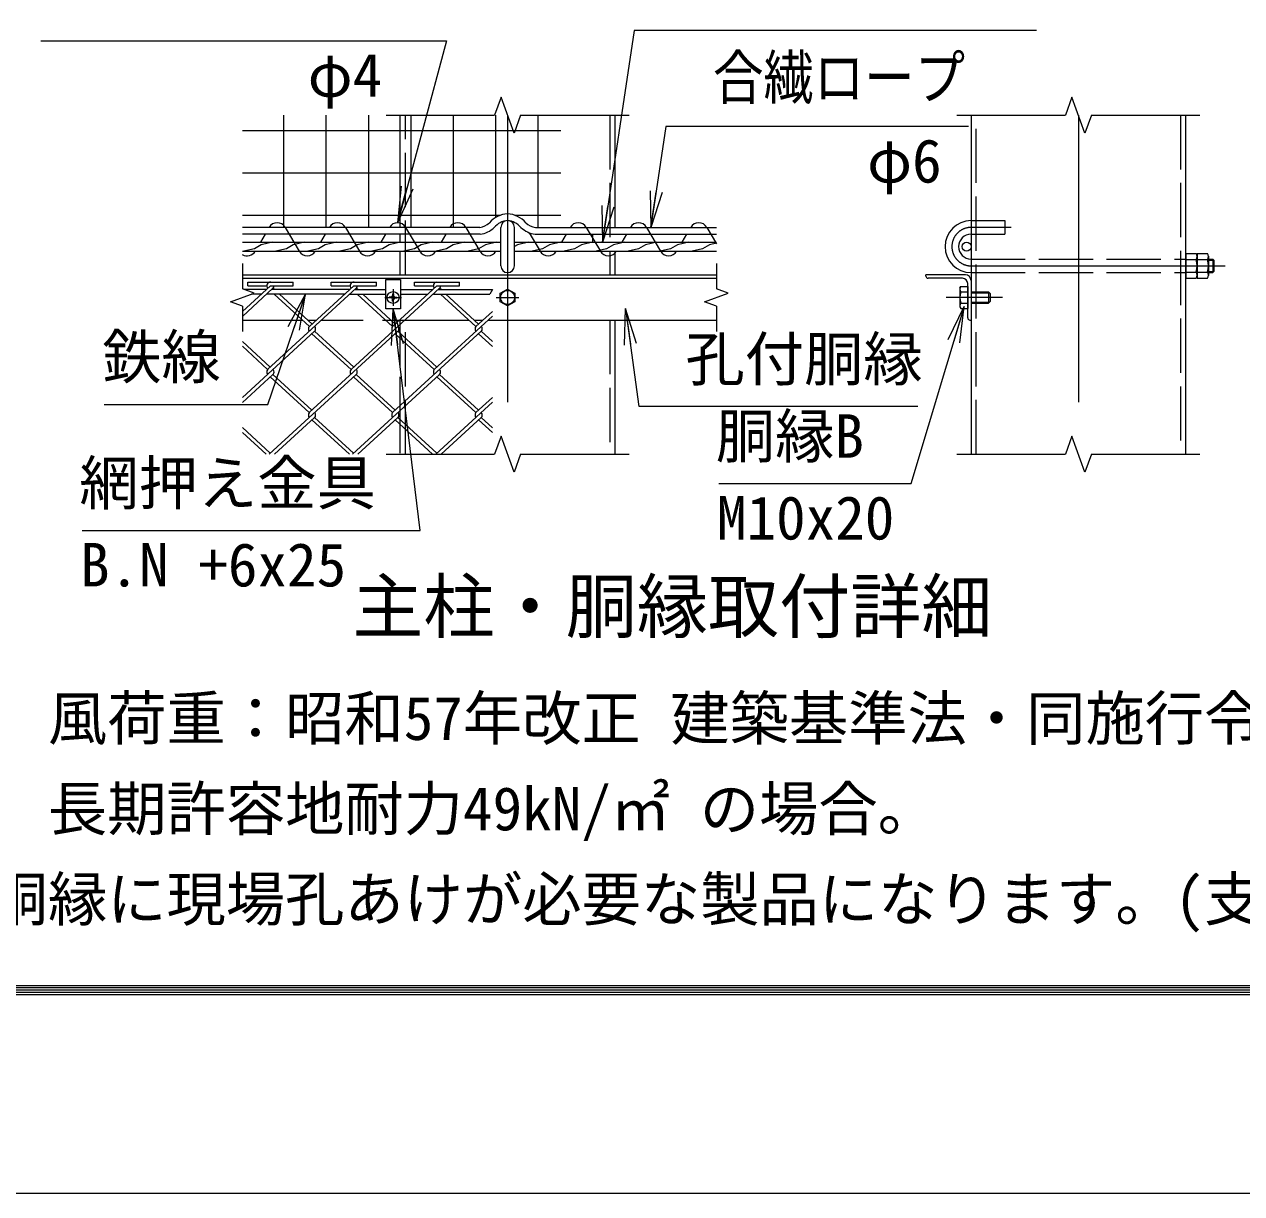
# Model space of a CAD drawing. Units: millimetres at full size; details may follow other scales. Extents: x -16800 to 16800, y -11880 to 11880.
# Drawn here: x 140 to 5528, y -11880 to -6706 of the extents above; entities that cross this region are included whole.
import ezdxf
from ezdxf.enums import TextEntityAlignment as Align

# ---------------------------------------------------------------- set-up
doc = ezdxf.new("R2010")
doc.units = ezdxf.units.MM
doc.header["$LTSCALE"] = 40
doc.linetypes.add('DASHED', pattern=[7.5, 6, -1.5])
doc.linetypes.add('USER1', pattern=[50.8, 31.75, -6.35, 6.35, -6.35])
for name, color, linetype, lineweight in [('0-0_D-STR1', 1, 'Continuous', 18), ('0-1_D-BMK', 2, 'USER1', 13), ('0-2_D-STR3', 3, 'Continuous', 13), ('0-6_D-STR-DIM', 7, 'Continuous', 13), ('0-7_0', 7, 'Continuous', 18), ('0-9_D-STR-TXT', 7, 'Continuous', 13), ('0-A_D-STR2', 7, 'Continuous', 13), ('0-B_D-TTL-TXT', 7, 'Continuous', 13), ('0-C_D-TTL', 7, 'Continuous', 18)]:
    doc.layers.add(name, color=color, linetype=linetype, lineweight=lineweight)
doc.styles.add('ＭＳ ゴシック', font='')
doc.styles.get('ＭＳ ゴシック').set_extended_font_data('MS Gothic')

# ---------------------------------------------------------------- blocks, each defined once
blk = doc.blocks.new('_Open')
at = {"layer": '0-7_0'}
blk.add_line((-40, 6.67), (0, 0), dxfattribs=at)
blk.add_lwpolyline([(-40, -6.67), (0, 0), (-40, 0)], dxfattribs=at)

msp = doc.modelspace()

# ---------------------------------------------------------------- linework, layer by layer
at = {"layer": '0-0_D-STR1'}
for p, q in [((1804.06, -7604.67), (1804.06, -7108.01)), ((2754.06, -7108.01), (2754.06, -7604.67)), ((4330.19, -7108.01), (4330.19, -8608.01)), ((5280.19, -8608.01), (5280.19, -7108.01)), ((1804.06, -7669.67), (1804.06, -7634.67)), ((2654.06, -7634.67), (2654.06, -7669.67)), ((1804.06, -7814.67), (1804.06, -7709.67)), ((2754.06, -7709.67), (2754.06, -7814.67)), ((1105.15, -7814.67), (3202.97, -7814.67)), ((1105.15, -7829.67), (3202.97, -7829.67)), ((4305.19, -7814.67), (4130.19, -7814.67)), ((4130.19, -7819.67), (4130.19, -7814.67)), ((4292.69, -7829.67), (4140.19, -7829.67)), ((4315.19, -8004.67), (4315.19, -7852.17)), ((1105.15, -8014.67), (1370.87, -8014.67)), ((1394.55, -8014.67), (1432.64, -8014.67)), ((1455.73, -8014.67), (1639.51, -8014.67)), ((1724.97, -8014.67), (2108.15, -8014.67)), ((1763.19, -8014.67), (1801.28, -8014.67)), ((1804.06, -8222.72), (1804.06, -8014.67)), ((2131.83, -8014.67), (2169.92, -8014.67)), ((2193.6, -8014.67), (3202.97, -8014.67)), ((2754.06, -8014.67), (2754.06, -8608.01)), ((4325.19, -8014.67), (4330.19, -8014.67)), ((1804.06, -8603.38), (1804.06, -8266.13))]:
    msp.add_line(p, q, dxfattribs=at)
at = {"layer": '0-0_D-STR1', "linetype": 'DASHED'}
for p, q in [((1826.56, -7814.67), (1826.56, -7108.01)), ((2731.56, -7108.01), (2731.56, -7814.67)), ((4352.69, -8608.01), (4352.69, -7108.01)), ((5257.69, -7108.01), (5257.69, -8608.01)), ((1826.56, -8608.01), (1826.56, -8014.67)), ((2731.56, -8014.67), (2731.56, -8608.01))]:
    msp.add_line(p, q, dxfattribs=at)
at = {"layer": '0-0_D-STR1'}
for centre, radius, start, end in [((4140.19, -7819.67), 10, 180, 270), ((4292.69, -7852.17), 22.5, 0, 90), ((4305.19, -7839.67), 25, 0, 90), ((4325.19, -8004.67), 10, 180, 270)]:
    msp.add_arc(centre, radius, start, end, dxfattribs=at)
at = {"layer": '0-1_D-BMK'}
for p, q in [((2279.06, -7108.01), (2279.06, -8608.01)), ((4805.19, -7108.01), (4805.19, -8608.01)), ((4507.59, -7604.67), (4330.19, -7604.67)), ((4330.19, -7774.67), (5455.19, -7774.67)), ((1735.04, -7914.67), (1809.44, -7914.67)), ((1772.24, -7877.47), (1772.24, -7951.87)), ((2229.06, -7914.67), (2329.06, -7914.67)), ((4469.7, -7914.67), (4219.7, -7914.67))]:
    msp.add_line(p, q, dxfattribs=at)
msp.add_arc((4330.19, -7689.67), 85, 90, 270, dxfattribs=at)
at = {"layer": '0-2_D-STR3', "linetype": 'DASHED'}
for p, q in [((4330.19, -7574.67), (4480.19, -7574.67)), ((4480.19, -7574.67), (4480.19, -7634.67)), ((4330.19, -7634.67), (4480.19, -7634.67)), ((4330.19, -7744.67), (5280.19, -7744.67)), ((4330.19, -7804.67), (5280.19, -7804.67))]:
    msp.add_line(p, q, dxfattribs=at)
at = {"layer": '0-2_D-STR3'}
for p, q in [((2155.52, -7604.67), (1105.15, -7604.67)), ((2157.62, -7634.67), (1105.15, -7634.67)), ((2249.06, -7774.67), (2249.06, -7604.67)), ((2309.06, -7774.67), (2309.06, -7604.67)), ((2400.5, -7634.67), (3202.97, -7634.67)), ((2402.59, -7604.67), (3202.97, -7604.67)), ((1105.15, -7669.67), (2249.06, -7669.67)), ((2309.06, -7669.67), (3202.97, -7669.67)), ((1105.15, -7709.67), (2249.06, -7709.67)), ((2309.06, -7709.67), (3202.97, -7709.67)), ((5280.19, -7719.92), (5280.19, -7829.42)), ((5280.19, -7719.92), (5326.19, -7719.92)), ((5280.19, -7747.3), (5326.19, -7747.3)), ((5330.19, -7719.92), (5330.19, -7829.42)), ((5330.19, -7719.92), (5376.19, -7719.92)), ((5330.19, -7731.59), (5330.19, -7817.76)), ((5330.19, -7747.3), (5376.19, -7747.3)), ((5380.19, -7731.59), (5380.19, -7817.76)), ((5380.19, -7744.67), (5400.46, -7744.67)), ((5380.19, -7749.41), (5405.19, -7749.41)), ((5405.19, -7749.41), (5400.46, -7744.67)), ((5400.46, -7744.67), (5400.46, -7804.67)), ((5405.19, -7749.41), (5405.19, -7799.94)), ((5280.19, -7802.05), (5326.19, -7802.05)), ((5330.19, -7802.05), (5376.19, -7802.05)), ((5380.19, -7804.67), (5400.46, -7804.67)), ((1739.74, -7964.67), (1739.74, -7834.67)), ((5280.19, -7829.42), (5326.19, -7829.42)), ((5330.19, -7829.42), (5376.19, -7829.42)), ((1211.33, -7879.67), (1114.71, -7879.67)), ((1189.51, -7899.67), (1146.36, -7899.67)), ((1558.14, -7899.67), (1212.6, -7899.67)), ((1579.97, -7879.67), (1234.42, -7879.67)), ((1581.24, -7899.67), (1739.74, -7899.67)), ((1603.06, -7879.67), (1739.74, -7879.67)), ((1763.09, -7912.71), (1755.49, -7912.84)), ((1755.49, -7912.84), (1755.49, -7916.5)), ((1755.49, -7912.84), (1755.49, -7916.5)), ((1763.09, -7916.64), (1755.49, -7916.5)), ((1767.73, -7910.35), (1763.09, -7912.71)), ((1767.73, -7919), (1763.09, -7916.64)), ((1767.82, -7910.26), (1770.27, -7905.65)), ((1767.82, -7919.09), (1770.27, -7923.7)), ((1770.41, -7897.92), (1770.27, -7905.65)), ((1770.28, -7897.92), (1774.07, -7897.92)), ((1774.07, -7897.92), (1774.2, -7905.65)), ((1776.65, -7910.26), (1774.2, -7905.65)), ((1776.65, -7919.09), (1774.2, -7923.7)), ((1776.74, -7910.35), (1781.38, -7912.71)), ((1776.74, -7919), (1781.38, -7916.64)), ((1781.38, -7916.64), (1788.99, -7916.5)), ((1804.74, -7879.67), (1948.61, -7879.67)), ((1804.74, -7899.67), (1926.78, -7899.67)), ((1950.47, -7899.67), (2200.44, -7899.67)), ((1972.29, -7879.67), (2211.99, -7879.67)), ((2246.56, -7895.91), (2279.06, -7877.15)), ((2246.56, -7933.44), (2246.56, -7895.91)), ((2279.06, -7877.15), (2311.56, -7895.91)), ((2311.56, -7895.91), (2311.56, -7933.44)), ((4280.19, -7873.42), (4284.71, -7865.6)), ((4280.19, -7873.42), (4280.19, -7955.92)), ((4284.71, -7865.6), (4315.19, -7865.6)), ((4284.71, -7890.14), (4315.19, -7890.14)), ((4315.19, -7865.6), (4315.19, -7963.75)), ((4330.19, -7889.67), (4407.69, -7889.67)), ((4330.19, -7894.17), (4412.19, -7894.17)), ((4407.69, -7889.67), (4415.19, -7897.17)), ((4415.19, -7897.17), (4415.19, -7932.17)), ((1804.74, -7964.67), (1739.74, -7964.67)), ((1770.41, -7931.42), (1770.27, -7923.7)), ((1770.41, -7931.42), (1774.07, -7931.42)), ((1774.07, -7931.42), (1774.2, -7923.7)), ((2279.06, -7952.2), (2246.56, -7933.44)), ((2311.56, -7933.44), (2279.06, -7952.2)), ((4280.19, -7955.92), (4284.71, -7963.75)), ((4284.71, -7939.21), (4315.19, -7939.21)), ((4284.71, -7963.75), (4315.19, -7963.75)), ((4330.19, -7935.17), (4412.19, -7935.17)), ((4330.19, -7939.67), (4407.69, -7939.67))]:
    msp.add_line(p, q, dxfattribs=at)
at = {"layer": '0-2_D-STR3', "color": 4}
for p, q in [((1205.93, -7634.67), (1185.21, -7669.67)), ((1294.77, -7604.67), (1356.95, -7709.67)), ((1472.44, -7634.67), (1451.71, -7669.67)), ((1561.28, -7604.67), (1623.46, -7709.67)), ((1738.95, -7634.67), (1718.22, -7669.67)), ((1827.79, -7604.67), (1889.97, -7709.67)), ((2005.45, -7634.67), (1984.73, -7669.67)), ((2094.3, -7604.67), (2156.47, -7709.67)), ((2374.66, -7628.08), (2422.98, -7709.67)), ((2538.47, -7634.67), (2517.74, -7669.67)), ((2627.31, -7604.67), (2689.49, -7709.67)), ((2804.98, -7634.67), (2784.25, -7669.67)), ((2893.82, -7604.67), (2955.99, -7709.67)), ((3071.48, -7634.67), (3050.76, -7669.67)), ((3160.32, -7604.67), (3202.97, -7676.69))]:
    msp.add_line(p, q, dxfattribs=at)
at = {"layer": '0-2_D-STR3'}
for points in [[(1239, -7669.67), (1188.99, -7681.24), (1158.32, -7698.95), (1112.3, -7709.67)], [(1380.66, -7669.67), (1330.64, -7681.24), (1299.97, -7698.95), (1253.95, -7709.67)], [(1522.31, -7669.67), (1472.29, -7681.24), (1441.62, -7698.95), (1395.61, -7709.67)], [(1663.96, -7669.67), (1613.95, -7681.24), (1583.28, -7698.95), (1537.26, -7709.67)], [(1805.62, -7669.67), (1755.6, -7681.24), (1724.93, -7698.95), (1678.91, -7709.67)], [(1947.27, -7669.67), (1897.25, -7681.24), (1866.58, -7698.95), (1820.57, -7709.67)], [(2088.92, -7669.67), (2038.91, -7681.24), (2008.24, -7698.95), (1962.22, -7709.67)], [(2230.57, -7669.67), (2180.56, -7681.24), (2149.89, -7698.95), (2103.87, -7709.67)], [(2372.23, -7669.67), (2322.21, -7681.24), (2309.06, -7688.83)], [(2513.88, -7669.67), (2463.86, -7681.24), (2433.19, -7698.95), (2387.18, -7709.67)], [(2655.53, -7669.67), (2605.52, -7681.24), (2574.85, -7698.95), (2528.83, -7709.67)], [(2797.19, -7669.67), (2747.17, -7681.24), (2716.5, -7698.95), (2670.48, -7709.67)], [(2938.84, -7669.67), (2888.82, -7681.24), (2858.15, -7698.95), (2812.14, -7709.67)], [(3080.49, -7669.67), (3030.48, -7681.24), (2999.81, -7698.95), (2953.79, -7709.67)], [(3202.97, -7674.11), (3172.13, -7681.24), (3141.46, -7698.95), (3095.44, -7709.67)], [(5380.19, -7799.94), (5405.19, -7799.94), (5400.46, -7804.67)], [(1739.74, -7834.67), (1804.74, -7834.67), (1804.74, -7964.67)], [(1781.38, -7912.71), (1788.99, -7912.84), (1788.99, -7916.5)], [(4407.69, -7889.67), (4407.69, -7939.67), (4415.19, -7932.17)]]:
    msp.add_lwpolyline(points, dxfattribs=at)
for centre, radius in [((4310.19, -7689.67), 20), ((1772.24, -7914.67), 26.25), ((2279.06, -7914.67), 31.25)]:
    msp.add_circle(centre, radius, dxfattribs=at)
at = {"layer": '0-2_D-STR3', "color": 4}
for centre, start, end in [((1259.24, -7624.32), 28.93798, 151.06202), ((1525.74, -7624.32), 28.93798, 151.06202), ((1792.25, -7624.32), 28.93798, 151.06202), ((2058.76, -7624.32), 28.93798, 151.06202), ((2591.77, -7624.32), 28.93798, 151.06202), ((2858.28, -7624.32), 28.93798, 151.06202), ((3124.79, -7624.32), 28.93798, 151.06202), ((1125.98, -7690.02), 239.13307, 331.06202), ((1392.49, -7690.02), 208.93798, 331.06202), ((1659, -7690.02), 208.93798, 331.06202), ((1925.5, -7690.02), 208.93798, 331.06202), ((2192.01, -7690.02), 208.93798, 331.06202), ((2458.52, -7690.02), 208.93798, 331.06202), ((2725.03, -7690.02), 208.93798, 331.06202), ((2991.53, -7690.02), 208.93798, 331.06202)]:
    msp.add_arc(centre, 40.61, start, end, dxfattribs=at)
at = {"layer": '0-2_D-STR3'}
for centre, radius, start, end in [((2143.33, -7524.77), 80.82, 278.67529, 312.93489), ((2285.26, -7659.73), 115.29, 93.08535, 138.90015), ((2285.26, -7659.73), 85.29, 94.1723, 139.7895), ((2279.06, -7604.67), 30, 0, 180), ((2272.85, -7659.73), 115.29, 41.09985, 86.91465), ((2272.85, -7659.73), 85.29, 40.2105, 85.8277), ((2414.78, -7524.77), 80.82, 227.06511, 261.32471), ((4330.19, -7689.67), 115, 90, 270), ((2143.33, -7524.77), 110.82, 277.40669, 313.86669), ((2414.78, -7524.77), 110.82, 226.13331, 262.59331), ((4330.19, -7689.67), 55, 90, 270), ((5234.52, -7774.67), 95.67, 343.37369, 16.62631), ((5305.29, -7733.61), 24.99, 326.78843, 33.21157), ((5284.52, -7774.67), 95.67, 343.37369, 16.62631), ((5355.29, -7733.61), 24.99, 326.78843, 33.21157), ((2279.06, -7774.67), 30, 180, 0), ((5305.29, -7815.74), 24.99, 326.78843, 33.21157), ((5355.29, -7815.74), 24.99, 326.78843, 33.21157), ((4302.64, -7877.87), 21.72, 145.61575, 214.38425), ((4362.12, -7914.67), 81.2, 162.41205, 197.58795), ((4302.64, -7951.48), 21.72, 145.61575, 214.38425)]:
    msp.add_arc(centre, radius, start, end, dxfattribs=at)
at = {"layer": '0-6_D-STR-DIM'}
for p, q in [((2250.2, -7028.72), (2221.34, -7108.01)), ((2307.92, -7187.29), (2250.2, -7028.72)), ((4776.33, -7028.72), (4747.48, -7108.01)), ((4834.05, -7187.29), (4776.33, -7028.72)), ((1741.56, -7108.01), (2221.34, -7108.01)), ((2336.77, -7108.01), (2307.92, -7187.29)), ((2336.77, -7108.01), (2816.56, -7108.01)), ((4267.69, -7108.01), (4747.48, -7108.01)), ((4862.91, -7108.01), (4834.05, -7187.29)), ((4862.91, -7108.01), (5342.69, -7108.01)), ((1105.15, -7764.67), (1105.15, -7876.2)), ((3202.97, -7764.67), (3202.97, -7876.2)), ((2211.99, -7879.67), (2200.44, -7899.67)), ((1105.15, -7953.15), (1105.15, -8064.67)), ((3202.97, -7953.15), (3202.97, -8064.67)), ((2250.2, -8528.72), (2221.34, -8608.01)), ((2307.92, -8687.29), (2250.2, -8528.72)), ((4776.33, -8528.72), (4747.48, -8608.01)), ((4834.05, -8687.29), (4776.33, -8528.72)), ((1741.56, -8608.01), (2221.34, -8608.01)), ((2336.77, -8608.01), (2307.92, -8687.29)), ((2336.77, -8608.01), (2816.56, -8608.01)), ((4267.69, -8608.01), (4747.48, -8608.01)), ((4862.91, -8608.01), (4834.05, -8687.29)), ((4862.91, -8608.01), (5342.69, -8608.01))]:
    msp.add_line(p, q, dxfattribs=at)
for points in [[(1105.15, -7953.15), (1052.29, -7933.91), (1158.01, -7895.43), (1105.15, -7876.2)], [(3202.97, -7953.15), (3150.11, -7933.91), (3255.82, -7895.43), (3202.97, -7876.2)]]:
    msp.add_lwpolyline(points, dxfattribs=at)
at = {"layer": '0-9_D-STR-TXT'}
for points in [[(4620.25, -6733.8), (2838.89, -6733.8), (2698.93, -7667.7)], [(213.8, -6778.61), (2008.36, -6778.61), (1792.77, -7581.78)], [(4319.25, -7158.46), (2979.51, -7158.46), (2912.94, -7602.7)], [(494.09, -8388.52), (1217.59, -8388.52), (1384.72, -7901.57)], [(396.05, -8946.17), (1892.13, -8946.17), (1772.48, -7966.66)], [(4094.6, -8396.47), (2861.46, -8396.47), (2801.84, -7964.84)], [(3214.51, -8737.78), (4064.91, -8737.78), (4299.64, -7956.77)]]:
    msp.add_lwpolyline(points, dxfattribs=at)
at = {"layer": '0-A_D-STR2'}
for p, q in [((1287.83, -7108.01), (1287.83, -7604.67)), ((1475.33, -7108.01), (1475.33, -7604.67)), ((1662.83, -7108.01), (1662.83, -7604.67)), ((1850.33, -7108.01), (1850.33, -7604.67)), ((2037.83, -7108.01), (2037.83, -7604.67)), ((2225.33, -7108.01), (2225.33, -7561.25)), ((2412.83, -7108.01), (2412.83, -7604.67)), ((1105.15, -7175.94), (2514.96, -7175.94)), ((1105.15, -7363.44), (2514.96, -7363.44)), ((1105.15, -7550.94), (2247.11, -7550.94)), ((2311, -7550.94), (2514.96, -7550.94)), ((1229.55, -7862.98), (1105.15, -7976.97)), ((1129.55, -7846.98), (1329.55, -7846.98)), ((1129.55, -7862.98), (1129.55, -7846.98)), ((1129.55, -7862.98), (1213.49, -7862.98)), ((1598.19, -7862.98), (1401.76, -8042.98)), ((1498.19, -7846.98), (1698.19, -7846.98)), ((1498.19, -7862.98), (1498.19, -7846.98)), ((1498.19, -7862.98), (1582.13, -7862.98)), ((1966.56, -7863.23), (1770.4, -8042.98)), ((1866.56, -7847.23), (2066.56, -7847.23)), ((1866.56, -7863.23), (1866.56, -7847.23)), ((1866.56, -7863.23), (1950.5, -7863.23)), ((1966.56, -7863.23), (2066.56, -7863.23)), ((2066.56, -7863.23), (2066.56, -7847.23)), ((1240.83, -7873.81), (1105.15, -7998.13)), ((1609.46, -7873.81), (1217.17, -8233.28)), ((1247.23, -7879.67), (1240.83, -7873.81)), ((1401.76, -8042.98), (1245.37, -7899.67)), ((1413.6, -8032.13), (1269.05, -7899.67)), ((1978.4, -7874.08), (1586.08, -8233.57)), ((1615.87, -7879.67), (1609.46, -7873.81)), ((1770.4, -8042.98), (1614.01, -7899.67)), ((1782.24, -8032.13), (1637.69, -7899.67)), ((1984.5, -7879.67), (1978.4, -7874.08)), ((2139.03, -8042.98), (1982.65, -7899.67)), ((2150.88, -8032.13), (2006.33, -7899.67)), ((2211.99, -7997.83), (1954.72, -8233.57)), ((2211.99, -7976.12), (2139.03, -8042.98)), ((1425.14, -8064.41), (1105.15, -8357.63)), ((1793.78, -8064.41), (1401.49, -8423.88)), ((1586.08, -8233.57), (1413.3, -8075.26)), ((1597.92, -8222.72), (1425.14, -8064.41)), ((2162.42, -8064.41), (1770.1, -8423.9)), ((1954.72, -8233.57), (1781.94, -8075.26)), ((1966.56, -8222.72), (1793.78, -8064.41)), ((2211.99, -8131.53), (2150.58, -8075.26)), ((2211.99, -8109.83), (2162.42, -8064.41)), ((1229.01, -8222.43), (1105.15, -8108.93)), ((1217.17, -8233.28), (1105.15, -8130.63)), ((1240.85, -8254.98), (1105.15, -8379.33)), ((1609.46, -8255.01), (1224.23, -8608.01)), ((1401.49, -8423.88), (1229.01, -8265.83)), ((1413.33, -8413.02), (1240.85, -8254.98)), ((1978.1, -8255.01), (1592.87, -8608.01)), ((1770.1, -8423.9), (1598.65, -8266.8)), ((1781.94, -8413.05), (1609.46, -8255.01)), ((2139.03, -8424.17), (1966.26, -8265.86)), ((2150.88, -8413.32), (1978.1, -8255.01)), ((2211.99, -8378.48), (1961.51, -8608.01)), ((2211.99, -8357.32), (2139.03, -8424.17)), ((1425.17, -8445.58), (1247.91, -8608.01)), ((1578.75, -8608.01), (1413.33, -8456.43)), ((1597.65, -8603.62), (1425.17, -8445.58)), ((1793.78, -8445.6), (1616.55, -8608.01)), ((1947.33, -8608.01), (1781.94, -8456.45)), ((1966.26, -8603.65), (1793.78, -8445.6)), ((2162.42, -8445.6), (1985.19, -8608.01)), ((2211.99, -8512.73), (2150.58, -8456.45)), ((2211.99, -8491.03), (2162.42, -8445.6)), ((1229.01, -8603.62), (1105.15, -8490.12)), ((1210.11, -8608.01), (1105.15, -8511.83))]:
    msp.add_line(p, q, dxfattribs=at)
for points in [[(1229.55, -7862.98), (1329.55, -7862.98), (1329.55, -7846.98)], [(1598.19, -7862.98), (1698.19, -7862.98), (1698.19, -7846.98)]]:
    msp.add_lwpolyline(points, dxfattribs=at)
for centre, start, end in [((1229.55, -7862.98), 85, 222.5), ((1229.28, -7863.23), 317.5, 0.89905), ((1598.19, -7862.98), 85, 222.5), ((1597.92, -7863.23), 317.5, 0.89905), ((1966.56, -7863.23), 95, 222.5), ((1966.56, -7863.23), 317.5, 0), ((1413.6, -8053.83), 137.5, 222.5), ((1413.6, -8053.83), 317.5, 42.5), ((1782.24, -8053.83), 137.5, 222.5), ((1782.24, -8053.83), 317.5, 42.5), ((2150.88, -8053.83), 137.5, 222.5), ((2150.88, -8053.83), 317.5, 42.5), ((1229.28, -8244.43), 137.5, 222.5), ((1229.28, -8244.43), 317.5, 42.5), ((1597.92, -8244.43), 137.5, 222.5), ((1597.92, -8244.43), 317.5, 42.5), ((1966.56, -8244.43), 137.5, 222.5), ((1966.56, -8244.43), 317.5, 42.5), ((1413.6, -8435.02), 137.5, 222.5), ((1413.6, -8435.02), 317.5, 42.5), ((1782.24, -8435.02), 137.5, 222.5), ((1782.24, -8435.02), 317.5, 42.5), ((2150.88, -8435.02), 137.5, 222.5), ((2150.88, -8435.02), 317.5, 42.5)]:
    msp.add_arc(centre, 16.06, start, end, dxfattribs=at)
at = {"layer": '0-C_D-TTL', "color": 2}
msp.add_lwpolyline([(-16800, 11880), (16800, 11880), (16800, -11880), (-16800, -11880)], close=True, dxfattribs=at)
at = {"layer": '0-C_D-TTL'}
for points in [[(-15720, 11000), (15720, 11000), (15720, -11000), (-15720, -11000)], [(-15710, 10990), (15710, 10990), (15710, -10990), (-15710, -10990)], [(-15700, 10980), (15700, 10980), (15700, -10980), (-15700, -10980)], [(-15690, 10970), (15690, 10970), (15690, -10970), (-15690, -10970)], [(-15680, 10960), (15680, 10960), (15680, -10960), (-15680, -10960)]]:
    msp.add_lwpolyline(points, close=True, dxfattribs=at)

# ---------------------------------------------------------------- block references
at = {"layer": '0-9_D-STR-TXT', "xscale": 4, "yscale": 4}
for p, rotation in [((1792.25, -7583.71), 254.97436), ((2912.64, -7604.67), 261.47698), ((2698.64, -7669.67), 261.47698), ((1385.37, -7899.67), 71.05648), ((1772.24, -7964.67), 96.96457), ((2801.57, -7962.85), 97.86472), ((4300.21, -7954.86), 73.27226)]:
    msp.add_blockref('_Open', p, dxfattribs=dict(at, rotation=rotation))

# ---------------------------------------------------------------- texts
at = {"layer": '0-9_D-STR-TXT', "style": 'ＭＳ ゴシック'}
for s, p in [('φ4', (1394.52, -7084.24)), ('φ6', (3870.11, -7464.09)), ('鉄線', (484.96, -8331.07)), ('孔付胴縁', (3066.17, -8340.54)), ('胴縁B', (3200.3, -8681.85)), ('網押え金具', (383.87, -8889.23)), ('M10x20', (3205.39, -9043.4)), ('B.N +6x25', (386.74, -9250.99))]:
    msp.add_text(s, height=192.4, dxfattribs=at).set_placement(p, align=Align.BOTTOM_LEFT)
at = {"layer": '0-9_D-STR-TXT', "style": 'ＭＳ ゴシック', "width": 0.85}
msp.add_text('合繊ロープ', height=192.4, dxfattribs=at).set_placement((3188.28, -7094.42), align=Align.BOTTOM_LEFT)
at = {"layer": '0-B_D-TTL-TXT', "style": 'ＭＳ ゴシック'}
for s, height, p in [('主柱・胴縁取付詳細', 230.8, (1591.55, -9465.76)), ('（設計条件）風荷重：昭和57年改正 建築基準法・同施行令に基づく風圧力に準拠。', 192.4, (-1329.8, -9930.34)), ('（基礎条件）長期許容地耐力49kN/㎡ の場合。', 192.4, (-1329.8, -10330.34)), ('※本製品は胴縁に現場孔あけが必要な製品になります。(支柱取付部)', 192.4, (-1329.8, -10730.34))]:
    msp.add_text(s, height=height, dxfattribs=at).set_placement(p, align=Align.BOTTOM_LEFT)

doc.saveas('drawing.dxf')
